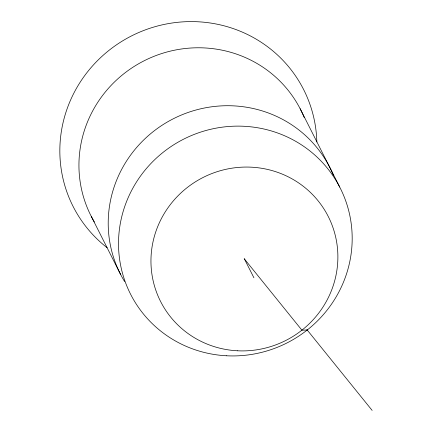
<?xml version="1.0" encoding="UTF-8"?>
<svg xmlns="http://www.w3.org/2000/svg" width="432" height="432" viewBox="0 0 432 432"><rect width="100%" height="100%" fill="white"/><g stroke="black" fill="none" stroke-linecap="round" stroke-linejoin="round"><path stroke-width="0.65" d="M307.217 330.016L301.909 330.172L244.42 258.984M306.92 329.648L372.136 410.4M300.148 108.74L339.719 187.078M244.199 258.552L253.924 277.803M91.406 216.637L120.674 274.579M107.158 247.752A129.238 125.669 -26.8 0 1 131.765 35.797A129.238 125.669 -26.8 0 1 316.84 141.993M94.365 221.994A117.488 114.242 -26.8 0 1 144.844 60.426A117.488 114.242 -26.8 0 1 304.177 117.418M124.605 281.545A117.488 114.242 -26.8 0 1 173.248 118.8A117.488 114.242 -26.8 0 1 333.439 175.354M237.389 350.784A93.992 91.395 -26.8 0 0 328.649 217.28A93.992 91.395 -26.8 0 0 167.216 208.888A93.992 91.395 -26.8 0 0 237.389 350.784M226.562 355.779A117.488 114.242 -26.8 0 0 340.637 188.897A117.488 114.242 -26.8 0 0 138.845 178.411A117.488 114.242 -26.8 0 0 226.562 355.779"/></g></svg>
